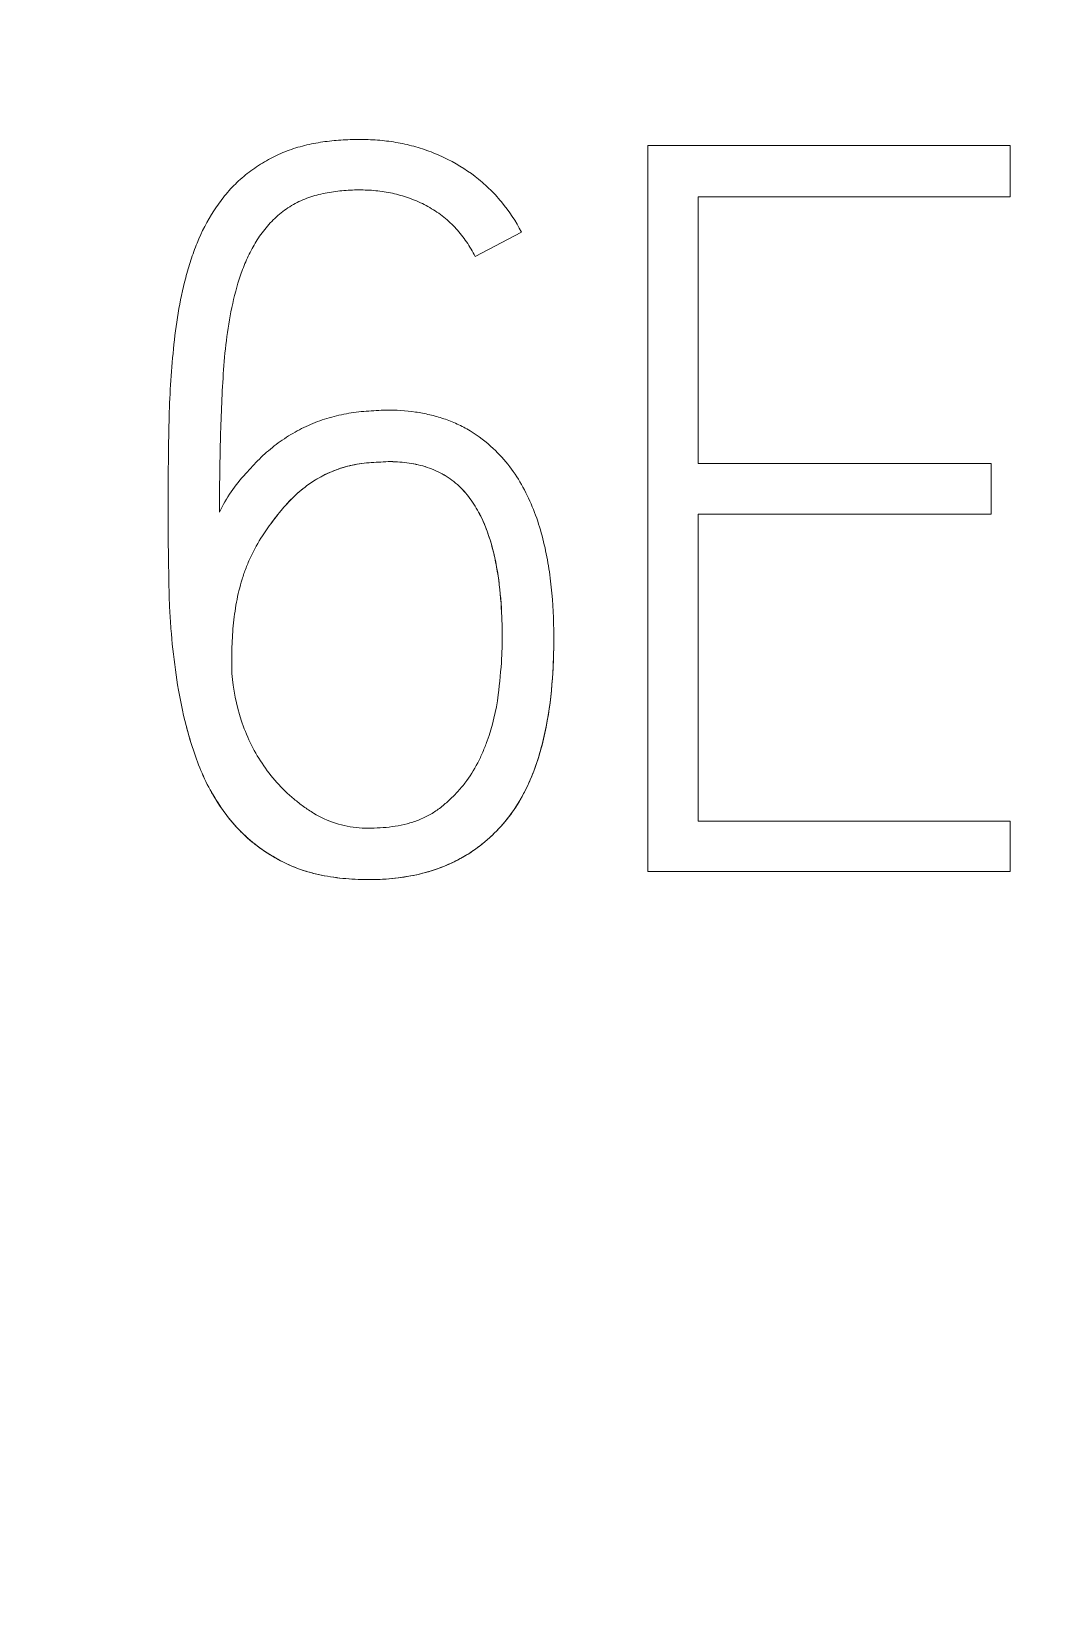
# Model space of a CAD drawing. Header units: millimetres. Extents: x 1359 to 3577, y 1333 to 3557.
# Drawn here: x 2571.471 to 2573.702, y 3321.262 to 3324.733 of the extents above; entities that cross this region are included whole.
import ezdxf

# ---------------------------------------------------------------- set-up
doc = ezdxf.new("R2010")
doc.units = ezdxf.units.MM
doc.set_wipeout_variables(frame=1)
doc.layers.add('000-PI-Oprema', color=30, linetype='Continuous', lineweight=5)
doc.layers.add('002-PI-Kabelska kanalica', color=150, linetype='Continuous')

# ---------------------------------------------------------------- blocks, each defined once
blk = doc.blocks.new('6ES7515-2AN03-0AB0')
blk.add_wipeout([(49766.6555, 38535.9127), (49836.4555, 38535.9127), (49836.4555, 38388.9127), (49766.6555, 38388.9127)])
at = {"layer": '000-PI-Oprema', "color": 0, "linetype": 'ByBlock', "lineweight": 0}
for p, q in [((49782.9098, 38530.3131), (49782.9098, 38528.7172)), ((49783.7064, 38530.3131), (49782.9098, 38530.3131)), ((49782.9098, 38530.3131), (49782.9098, 38528.7172)), ((49783.7064, 38530.3131), (49782.9098, 38530.3131)), ((49783.7064, 38530.1997), (49783.7064, 38530.3131)), ((49783.7064, 38530.1997), (49783.7064, 38530.3131)), ((49783.0208, 38529.6137), (49783.0208, 38530.1997)), ((49783.0208, 38530.1997), (49783.7064, 38530.1997)), ((49783.0208, 38529.6137), (49783.0208, 38530.1997)), ((49783.0208, 38530.1997), (49783.7064, 38530.1997)), ((49782.5302, 38530.0689), (49782.6322, 38530.1221)), ((49782.5302, 38530.0689), (49782.6322, 38530.1221)), ((49783.6646, 38529.6137), (49783.0208, 38529.6137)), ((49783.6646, 38529.6137), (49783.0208, 38529.6137)), ((49783.6646, 38529.5027), (49783.6646, 38529.6137)), ((49783.6646, 38529.5027), (49783.6646, 38529.6137)), ((49783.0208, 38528.8281), (49783.0208, 38529.5027)), ((49783.0208, 38529.5027), (49783.6646, 38529.5027)), ((49783.0208, 38528.8281), (49783.0208, 38529.5027)), ((49783.0208, 38529.5027), (49783.6646, 38529.5027)), ((49783.7064, 38528.8281), (49783.0208, 38528.8281)), ((49783.7064, 38528.8281), (49783.0208, 38528.8281)), ((49783.7064, 38528.7172), (49783.7064, 38528.8281)), ((49783.7064, 38528.7172), (49783.7064, 38528.8281)), ((49782.9098, 38528.7172), (49783.7064, 38528.7172)), ((49782.9098, 38528.7172), (49783.7064, 38528.7172))]:
    blk.add_line(p, q, dxfattribs=at)
for points, knots in [([(49782.6322, 38530.1221), (49782.6198, 38530.1461), (49782.6052, 38530.1684), (49782.5797, 38530.1993), (49782.5706, 38530.2092), (49782.5511, 38530.228), (49782.5409, 38530.2368), (49782.5089, 38530.2612), (49782.486, 38530.275), (49782.4493, 38530.2924), (49782.4368, 38530.2976), (49782.4115, 38530.3065), (49782.3858, 38530.3142), (49782.3593, 38530.3193), (49782.3326, 38530.3232), (49782.3191, 38530.3246), (49782.2922, 38530.3261), (49782.2788, 38530.3262), (49782.2521, 38530.3258), (49782.2387, 38530.3251), (49782.212, 38530.3228), (49782.1987, 38530.3212), (49782.1722, 38530.3167), (49782.1589, 38530.3138), (49782.1328, 38530.3066), (49782.1201, 38530.3023), (49782.0954, 38530.292), (49782.0834, 38530.2861), (49782.0599, 38530.2728), (49782.0485, 38530.2654), (49782.0269, 38530.2494), (49782.0064, 38530.2322), (49781.9883, 38530.2125), (49781.9713, 38530.1916), (49781.9634, 38530.1806), (49781.9416, 38530.147), (49781.9294, 38530.1233), (49781.9142, 38530.0861), (49781.9097, 38530.0734), (49781.9015, 38530.0479), (49781.8903, 38530.0094), (49781.8821, 38529.9706), (49781.8733, 38529.9184), (49781.8701, 38529.8922), (49781.862, 38529.8133), (49781.8589, 38529.7603), (49781.8576, 38529.7072)], [0, 0, 0, 0, 0.0625, 0.0625, 0.09375, 0.09375, 0.125, 0.125, 0.1875, 0.1875, 0.21875, 0.21875, 0.25, 0.28125, 0.28125, 0.3125, 0.3125, 0.34375, 0.34375, 0.375, 0.375, 0.40625, 0.40625, 0.4375, 0.4375, 0.46875, 0.46875, 0.5, 0.5, 0.53125, 0.53125, 0.5625, 0.59375, 0.59375, 0.625, 0.625, 0.6875, 0.6875, 0.71875, 0.71875, 0.75, 0.8125, 0.8125, 0.875, 0.875, 1, 1, 1, 1]), ([(49782.6322, 38530.1221), (49782.6198, 38530.1461), (49782.6052, 38530.1684), (49782.5797, 38530.1993), (49782.5706, 38530.2092), (49782.5511, 38530.228), (49782.5409, 38530.2368), (49782.5089, 38530.2612), (49782.486, 38530.275), (49782.4493, 38530.2924), (49782.4368, 38530.2976), (49782.4115, 38530.3065), (49782.3858, 38530.3142), (49782.3593, 38530.3193), (49782.3326, 38530.3232), (49782.3191, 38530.3246), (49782.2922, 38530.3261), (49782.2788, 38530.3262), (49782.2521, 38530.3258), (49782.2387, 38530.3251), (49782.212, 38530.3228), (49782.1987, 38530.3212), (49782.1722, 38530.3167), (49782.1589, 38530.3138), (49782.1328, 38530.3066), (49782.1201, 38530.3023), (49782.0954, 38530.292), (49782.0834, 38530.2861), (49782.0599, 38530.2728), (49782.0485, 38530.2654), (49782.0269, 38530.2494), (49782.0064, 38530.2322), (49781.9883, 38530.2125), (49781.9713, 38530.1916), (49781.9634, 38530.1806), (49781.9416, 38530.147), (49781.9294, 38530.1233), (49781.9142, 38530.0861), (49781.9097, 38530.0734), (49781.9015, 38530.0479), (49781.8903, 38530.0094), (49781.8821, 38529.9706), (49781.8733, 38529.9184), (49781.8701, 38529.8922), (49781.862, 38529.8133), (49781.8589, 38529.7603), (49781.8576, 38529.7072)], [0, 0, 0, 0, 0.0625, 0.0625, 0.09375, 0.09375, 0.125, 0.125, 0.1875, 0.1875, 0.21875, 0.21875, 0.25, 0.28125, 0.28125, 0.3125, 0.3125, 0.34375, 0.34375, 0.375, 0.375, 0.40625, 0.40625, 0.4375, 0.4375, 0.46875, 0.46875, 0.5, 0.5, 0.53125, 0.53125, 0.5625, 0.59375, 0.59375, 0.625, 0.625, 0.6875, 0.6875, 0.71875, 0.71875, 0.75, 0.8125, 0.8125, 0.875, 0.875, 1, 1, 1, 1]), ([(49781.9685, 38529.5072), (49781.9685, 38529.5563), (49781.9691, 38529.6054), (49781.9715, 38529.7035), (49781.9734, 38529.7525), (49781.9778, 38529.826), (49781.9797, 38529.8505), (49781.9854, 38529.8992), (49781.989, 38529.9235), (49781.9986, 38529.9716), (49782.0045, 38529.9956), (49782.0156, 38530.0305), (49782.0197, 38530.042), (49782.029, 38530.0644), (49782.0342, 38530.0754), (49782.0458, 38530.0968), (49782.0523, 38530.1072), (49782.0631, 38530.1223), (49782.067, 38530.1273), (49782.0749, 38530.1368), (49782.0791, 38530.1414), (49782.092, 38530.1548), (49782.1012, 38530.163), (49782.1162, 38530.1741), (49782.1215, 38530.1776), (49782.1322, 38530.184), (49782.1486, 38530.1927), (49782.1661, 38530.1991), (49782.184, 38530.2043), (49782.1901, 38530.2059), (49782.2023, 38530.2085), (49782.2084, 38530.2096), (49782.2268, 38530.2125), (49782.2391, 38530.2137), (49782.2638, 38530.2151), (49782.2762, 38530.2154), (49782.3011, 38530.2146), (49782.3136, 38530.2136), (49782.3381, 38530.2101), (49782.3623, 38530.2052), (49782.3858, 38530.1974), (49782.4089, 38530.1879), (49782.4201, 38530.1825), (49782.4415, 38530.1701), (49782.4517, 38530.1632), (49782.4663, 38530.1516), (49782.471, 38530.1475), (49782.4801, 38530.1389), (49782.4931, 38530.1257), (49782.5045, 38530.1112), (49782.5184, 38530.0908), (49782.5247, 38530.08), (49782.5302, 38530.0689)], [0, 0, 0, 0, 0.125, 0.125, 0.25, 0.25, 0.3125, 0.3125, 0.375, 0.375, 0.4375, 0.4375, 0.46875, 0.46875, 0.5, 0.5, 0.53125, 0.53125, 0.546875, 0.546875, 0.5625, 0.5625, 0.59375, 0.59375, 0.609375, 0.609375, 0.625, 0.65625, 0.65625, 0.671875, 0.671875, 0.6875, 0.6875, 0.71875, 0.71875, 0.75, 0.75, 0.78125, 0.78125, 0.8125, 0.84375, 0.84375, 0.875, 0.875, 0.90625, 0.90625, 0.921875, 0.921875, 0.9375, 0.96875, 0.96875, 1, 1, 1, 1]), ([(49781.9685, 38529.5072), (49781.9685, 38529.5563), (49781.9691, 38529.6054), (49781.9715, 38529.7035), (49781.9734, 38529.7525), (49781.9778, 38529.826), (49781.9797, 38529.8505), (49781.9854, 38529.8992), (49781.989, 38529.9235), (49781.9986, 38529.9716), (49782.0045, 38529.9956), (49782.0156, 38530.0305), (49782.0197, 38530.042), (49782.029, 38530.0644), (49782.0342, 38530.0754), (49782.0458, 38530.0968), (49782.0523, 38530.1072), (49782.0631, 38530.1223), (49782.067, 38530.1273), (49782.0749, 38530.1368), (49782.0791, 38530.1414), (49782.092, 38530.1548), (49782.1012, 38530.163), (49782.1162, 38530.1741), (49782.1215, 38530.1776), (49782.1322, 38530.184), (49782.1486, 38530.1927), (49782.1661, 38530.1991), (49782.184, 38530.2043), (49782.1901, 38530.2059), (49782.2023, 38530.2085), (49782.2084, 38530.2096), (49782.2268, 38530.2125), (49782.2391, 38530.2137), (49782.2638, 38530.2151), (49782.2762, 38530.2154), (49782.3011, 38530.2146), (49782.3136, 38530.2136), (49782.3381, 38530.2101), (49782.3623, 38530.2052), (49782.3858, 38530.1974), (49782.4089, 38530.1879), (49782.4201, 38530.1825), (49782.4415, 38530.1701), (49782.4517, 38530.1632), (49782.4663, 38530.1516), (49782.471, 38530.1475), (49782.4801, 38530.1389), (49782.4931, 38530.1257), (49782.5045, 38530.1112), (49782.5184, 38530.0908), (49782.5247, 38530.08), (49782.5302, 38530.0689)], [0, 0, 0, 0, 0.125, 0.125, 0.25, 0.25, 0.3125, 0.3125, 0.375, 0.375, 0.4375, 0.4375, 0.46875, 0.46875, 0.5, 0.5, 0.53125, 0.53125, 0.546875, 0.546875, 0.5625, 0.5625, 0.59375, 0.59375, 0.609375, 0.609375, 0.625, 0.65625, 0.65625, 0.671875, 0.671875, 0.6875, 0.6875, 0.71875, 0.71875, 0.75, 0.75, 0.78125, 0.78125, 0.8125, 0.84375, 0.84375, 0.875, 0.875, 0.90625, 0.90625, 0.921875, 0.921875, 0.9375, 0.96875, 0.96875, 1, 1, 1, 1]), ([(49782.3351, 38529.7315), (49782.3278, 38529.7311), (49782.3205, 38529.7306), (49782.3058, 38529.7298), (49782.2985, 38529.7294), (49782.2765, 38529.7278), (49782.2619, 38529.7261), (49782.2329, 38529.7208), (49782.2186, 38529.7174), (49782.1908, 38529.7088), (49782.1772, 38529.7037), (49782.1506, 38529.6918), (49782.1376, 38529.685), (49782.1124, 38529.6698), (49782.0885, 38529.6532), (49782.0666, 38529.634), (49782.0457, 38529.6137), (49782.0357, 38529.6029), (49782.0262, 38529.5917)], [0, 0, 0, 0, 0.0625, 0.0625, 0.125, 0.125, 0.25, 0.25, 0.375, 0.375, 0.5, 0.5, 0.625, 0.625, 0.75, 0.875, 0.875, 1, 1, 1, 1]), ([(49782.3351, 38529.7315), (49782.3278, 38529.7311), (49782.3205, 38529.7306), (49782.3058, 38529.7298), (49782.2985, 38529.7294), (49782.2765, 38529.7278), (49782.2619, 38529.7261), (49782.2329, 38529.7208), (49782.2186, 38529.7174), (49782.1908, 38529.7088), (49782.1772, 38529.7037), (49782.1506, 38529.6918), (49782.1376, 38529.685), (49782.1124, 38529.6698), (49782.0885, 38529.6532), (49782.0666, 38529.634), (49782.0457, 38529.6137), (49782.0357, 38529.6029), (49782.0262, 38529.5917)], [0, 0, 0, 0, 0.0625, 0.0625, 0.125, 0.125, 0.25, 0.25, 0.375, 0.375, 0.5, 0.5, 0.625, 0.625, 0.75, 0.875, 0.875, 1, 1, 1, 1]), ([(49782.57, 38529.647), (49782.5546, 38529.6618), (49782.5377, 38529.6748), (49782.5101, 38529.6913), (49782.5006, 38529.6963), (49782.4813, 38529.7052), (49782.4615, 38529.7129), (49782.4411, 38529.7187), (49782.4203, 38529.7236), (49782.4097, 38529.7256), (49782.3779, 38529.7302), (49782.3566, 38529.7315), (49782.3351, 38529.7315)], [0, 0, 0, 0, 0.25, 0.25, 0.375, 0.375, 0.5, 0.625, 0.625, 0.75, 0.75, 1, 1, 1, 1]), ([(49782.57, 38529.647), (49782.5546, 38529.6618), (49782.5377, 38529.6748), (49782.5101, 38529.6913), (49782.5006, 38529.6963), (49782.4813, 38529.7052), (49782.4615, 38529.7129), (49782.4411, 38529.7187), (49782.4203, 38529.7236), (49782.4097, 38529.7256), (49782.3779, 38529.7302), (49782.3566, 38529.7315), (49782.3351, 38529.7315)], [0, 0, 0, 0, 0.25, 0.25, 0.375, 0.375, 0.5, 0.625, 0.625, 0.75, 0.75, 1, 1, 1, 1]), ([(49781.8576, 38529.7072), (49781.8565, 38529.6463), (49781.8557, 38529.5855), (49781.8554, 38529.4638), (49781.8563, 38529.4029), (49781.8578, 38529.3269), (49781.8582, 38529.3117), (49781.8597, 38529.2814), (49781.8626, 38529.236), (49781.8675, 38529.1909), (49781.8755, 38529.131), (49781.8806, 38529.1012), (49781.8937, 38529.0422), (49781.9017, 38529.0128), (49781.9112, 38528.9838)], [0, 0, 0, 0, 0.25, 0.25, 0.5, 0.5, 0.5625, 0.5625, 0.625, 0.75, 0.75, 0.875, 0.875, 1, 1, 1, 1]), ([(49781.8576, 38529.7072), (49781.8565, 38529.6463), (49781.8557, 38529.5855), (49781.8554, 38529.4638), (49781.8563, 38529.4029), (49781.8578, 38529.3269), (49781.8582, 38529.3117), (49781.8597, 38529.2814), (49781.8626, 38529.236), (49781.8675, 38529.1909), (49781.8755, 38529.131), (49781.8806, 38529.1012), (49781.8937, 38529.0422), (49781.9017, 38529.0128), (49781.9112, 38528.9838)], [0, 0, 0, 0, 0.25, 0.25, 0.5, 0.5, 0.5625, 0.5625, 0.625, 0.75, 0.75, 0.875, 0.875, 1, 1, 1, 1]), ([(49781.9112, 38528.9838), (49781.9222, 38528.9492), (49781.9365, 38528.9164), (49781.9636, 38528.8702), (49781.9735, 38528.8552), (49781.9899, 38528.8336), (49781.9957, 38528.8265), (49782.0077, 38528.813), (49782.0265, 38528.7934), (49782.0474, 38528.7763), (49782.077, 38528.7555), (49782.0928, 38528.7462), (49782.1251, 38528.7298), (49782.1419, 38528.7232), (49782.1678, 38528.7153), (49782.1766, 38528.713), (49782.1943, 38528.709), (49782.2034, 38528.7073), (49782.2303, 38528.7031), (49782.2483, 38528.7013), (49782.2843, 38528.6995), (49782.3023, 38528.6994), (49782.3384, 38528.7009), (49782.3565, 38528.7026), (49782.3926, 38528.7081), (49782.428, 38528.7159), (49782.4619, 38528.7284), (49782.4867, 38528.74), (49782.4948, 38528.7442), (49782.5106, 38528.7531), (49782.5336, 38528.7675), (49782.5546, 38528.7844), (49782.5808, 38528.8093), (49782.5931, 38528.8229), (49782.6151, 38528.8514), (49782.6249, 38528.8665), (49782.6423, 38528.8981), (49782.65, 38528.9146), (49782.67, 38528.9649), (49782.6794, 38528.9994), (49782.6933, 38529.0697), (49782.6977, 38529.1057), (49782.7029, 38529.1772), (49782.7038, 38529.2129), (49782.7027, 38529.2843), (49782.7006, 38529.32), (49782.6942, 38529.3735), (49782.6915, 38529.3913), (49782.6847, 38529.4268), (49782.6806, 38529.4443), (49782.6709, 38529.4789), (49782.6653, 38529.496), (49782.652, 38529.5295), (49782.6443, 38529.546), (49782.6182, 38529.5934), (49782.5968, 38529.6221), (49782.57, 38529.647)], [0, 0, 0, 0, 0.0625, 0.0625, 0.09375, 0.09375, 0.109375, 0.109375, 0.125, 0.15625, 0.15625, 0.1875, 0.1875, 0.21875, 0.21875, 0.234375, 0.234375, 0.25, 0.25, 0.28125, 0.28125, 0.3125, 0.3125, 0.34375, 0.34375, 0.375, 0.40625, 0.40625, 0.421875, 0.421875, 0.4375, 0.46875, 0.46875, 0.5, 0.5, 0.53125, 0.53125, 0.5625, 0.5625, 0.625, 0.625, 0.6875, 0.6875, 0.75, 0.75, 0.8125, 0.8125, 0.84375, 0.84375, 0.875, 0.875, 0.90625, 0.90625, 0.9375, 0.9375, 1, 1, 1, 1]), ([(49781.9112, 38528.9838), (49781.9222, 38528.9492), (49781.9365, 38528.9164), (49781.9636, 38528.8702), (49781.9735, 38528.8552), (49781.9899, 38528.8336), (49781.9957, 38528.8265), (49782.0077, 38528.813), (49782.0265, 38528.7934), (49782.0474, 38528.7763), (49782.077, 38528.7555), (49782.0928, 38528.7462), (49782.1251, 38528.7298), (49782.1419, 38528.7232), (49782.1678, 38528.7153), (49782.1766, 38528.713), (49782.1943, 38528.709), (49782.2034, 38528.7073), (49782.2303, 38528.7031), (49782.2483, 38528.7013), (49782.2843, 38528.6995), (49782.3023, 38528.6994), (49782.3384, 38528.7009), (49782.3565, 38528.7026), (49782.3926, 38528.7081), (49782.428, 38528.7159), (49782.4619, 38528.7284), (49782.4867, 38528.74), (49782.4948, 38528.7442), (49782.5106, 38528.7531), (49782.5336, 38528.7675), (49782.5546, 38528.7844), (49782.5808, 38528.8093), (49782.5931, 38528.8229), (49782.6151, 38528.8514), (49782.6249, 38528.8665), (49782.6423, 38528.8981), (49782.65, 38528.9146), (49782.67, 38528.9649), (49782.6794, 38528.9994), (49782.6933, 38529.0697), (49782.6977, 38529.1057), (49782.7029, 38529.1772), (49782.7038, 38529.2129), (49782.7027, 38529.2843), (49782.7006, 38529.32), (49782.6942, 38529.3735), (49782.6915, 38529.3913), (49782.6847, 38529.4268), (49782.6806, 38529.4443), (49782.6709, 38529.4789), (49782.6653, 38529.496), (49782.652, 38529.5295), (49782.6443, 38529.546), (49782.6182, 38529.5934), (49782.5968, 38529.6221), (49782.57, 38529.647)], [0, 0, 0, 0, 0.0625, 0.0625, 0.09375, 0.09375, 0.109375, 0.109375, 0.125, 0.15625, 0.15625, 0.1875, 0.1875, 0.21875, 0.21875, 0.234375, 0.234375, 0.25, 0.25, 0.28125, 0.28125, 0.3125, 0.3125, 0.34375, 0.34375, 0.375, 0.40625, 0.40625, 0.421875, 0.421875, 0.4375, 0.46875, 0.46875, 0.5, 0.5, 0.53125, 0.53125, 0.5625, 0.5625, 0.625, 0.625, 0.6875, 0.6875, 0.75, 0.75, 0.8125, 0.8125, 0.84375, 0.84375, 0.875, 0.875, 0.90625, 0.90625, 0.9375, 0.9375, 1, 1, 1, 1]), ([(49782.0632, 38529.4552), (49782.0708, 38529.467), (49782.0829, 38529.4842), (49782.0958, 38529.5006), (49782.1046, 38529.5114), (49782.1091, 38529.5168), (49782.123, 38529.5324), (49782.1329, 38529.5423), (49782.1543, 38529.5608), (49782.1656, 38529.5693), (49782.1894, 38529.5841), (49782.2018, 38529.5906), (49782.2214, 38529.5988), (49782.2281, 38529.6013), (49782.2415, 38529.6056), (49782.2618, 38529.6113), (49782.2896, 38529.6155), (49782.3109, 38529.6165), (49782.325, 38529.6173), (49782.3321, 38529.6177), (49782.3392, 38529.6182)], [0, 0, 0, 0, 0.125, 0.1875, 0.1875, 0.25, 0.25, 0.375, 0.375, 0.5, 0.5, 0.625, 0.625, 0.6875, 0.6875, 0.75, 0.875, 0.9375, 0.9375, 1, 1, 1, 1]), ([(49782.3392, 38529.6182), (49782.3322, 38529.6178), (49782.3252, 38529.6174), (49782.3112, 38529.6165), (49782.3042, 38529.6162), (49782.2833, 38529.6145), (49782.2557, 38529.6104), (49782.229, 38529.6019), (49782.2093, 38529.5938), (49782.2028, 38529.5908), (49782.1903, 38529.5843), (49782.1719, 38529.5739), (49782.155, 38529.5614), (49782.139, 38529.5476), (49782.1337, 38529.5428), (49782.1237, 38529.5328), (49782.1188, 38529.5277), (49782.1095, 38529.5172), (49782.1049, 38529.5118), (49782.096, 38529.5009), (49782.083, 38529.4844), (49782.0709, 38529.4671), (49782.0632, 38529.4552)], [0, 0, 0, 0, 0.0625, 0.0625, 0.125, 0.125, 0.25, 0.375, 0.375, 0.4375, 0.4375, 0.5, 0.625, 0.625, 0.6875, 0.6875, 0.75, 0.75, 0.8125, 0.8125, 0.875, 1, 1, 1, 1]), ([(49782.0632, 38529.4552), (49782.0708, 38529.467), (49782.0829, 38529.4842), (49782.0958, 38529.5006), (49782.1046, 38529.5114), (49782.1091, 38529.5168), (49782.123, 38529.5324), (49782.1329, 38529.5423), (49782.1543, 38529.5608), (49782.1656, 38529.5693), (49782.1894, 38529.5841), (49782.2018, 38529.5906), (49782.2214, 38529.5988), (49782.2281, 38529.6013), (49782.2415, 38529.6056), (49782.2618, 38529.6113), (49782.2896, 38529.6155), (49782.3109, 38529.6165), (49782.325, 38529.6173), (49782.3321, 38529.6177), (49782.3392, 38529.6182)], [0, 0, 0, 0, 0.125, 0.1875, 0.1875, 0.25, 0.25, 0.375, 0.375, 0.5, 0.5, 0.625, 0.625, 0.6875, 0.6875, 0.75, 0.875, 0.9375, 0.9375, 1, 1, 1, 1]), ([(49782.3392, 38529.6182), (49782.3322, 38529.6178), (49782.3252, 38529.6174), (49782.3112, 38529.6165), (49782.3042, 38529.6162), (49782.2833, 38529.6145), (49782.2557, 38529.6104), (49782.229, 38529.6019), (49782.2093, 38529.5938), (49782.2028, 38529.5908), (49782.1903, 38529.5843), (49782.1719, 38529.5739), (49782.155, 38529.5614), (49782.139, 38529.5476), (49782.1337, 38529.5428), (49782.1237, 38529.5328), (49782.1188, 38529.5277), (49782.1095, 38529.5172), (49782.1049, 38529.5118), (49782.096, 38529.5009), (49782.083, 38529.4844), (49782.0709, 38529.4671), (49782.0632, 38529.4552)], [0, 0, 0, 0, 0.0625, 0.0625, 0.125, 0.125, 0.25, 0.375, 0.375, 0.4375, 0.4375, 0.5, 0.625, 0.625, 0.6875, 0.6875, 0.75, 0.75, 0.8125, 0.8125, 0.875, 1, 1, 1, 1]), ([(49782.3392, 38529.6182), (49782.353, 38529.6182), (49782.3666, 38529.6174), (49782.3936, 38529.6139), (49782.407, 38529.6111), (49782.4267, 38529.6051), (49782.4332, 38529.6028), (49782.4458, 38529.5975), (49782.4581, 38529.5917), (49782.4697, 38529.5844), (49782.4809, 38529.5765), (49782.4863, 38529.5722), (49782.5016, 38529.5586), (49782.5107, 38529.5484), (49782.5229, 38529.532), (49782.5268, 38529.5263), (49782.5339, 38529.5147), (49782.5372, 38529.5088), (49782.5466, 38529.4908), (49782.5519, 38529.4783), (49782.5613, 38529.4529), (49782.5653, 38529.4398), (49782.5756, 38529.4005), (49782.5802, 38529.3741), (49782.5867, 38529.3208), (49782.5885, 38529.2941), (49782.5898, 38529.2538), (49782.59, 38529.2403), (49782.5899, 38529.2133), (49782.5894, 38529.1998), (49782.5872, 38529.1594), (49782.5845, 38529.1325), (49782.581, 38529.1057)], [0, 0, 0, 0, 0.0625, 0.0625, 0.125, 0.125, 0.15625, 0.15625, 0.1875, 0.21875, 0.21875, 0.25, 0.25, 0.3125, 0.3125, 0.34375, 0.34375, 0.375, 0.375, 0.4375, 0.4375, 0.5, 0.5, 0.625, 0.625, 0.75, 0.75, 0.8125, 0.8125, 0.875, 0.875, 1, 1, 1, 1]), ([(49782.59, 38529.2301), (49782.59, 38529.2423), (49782.5898, 38529.2545), (49782.5886, 38529.2936), (49782.5867, 38529.3204), (49782.5819, 38529.3606), (49782.5799, 38529.374), (49782.575, 38529.4007), (49782.5721, 38529.4139), (49782.5619, 38529.453), (49782.553, 38529.4784), (49782.5373, 38529.5087), (49782.5339, 38529.5147), (49782.5268, 38529.5263), (49782.5191, 38529.5376), (49782.5105, 38529.5481), (49782.5014, 38529.5582), (49782.4965, 38529.5631), (49782.4812, 38529.5769), (49782.4701, 38529.5847), (49782.4462, 38529.5978), (49782.4333, 38529.6031), (49782.4072, 38529.6111), (49782.3939, 38529.6138), (49782.3668, 38529.6174), (49782.353, 38529.6182), (49782.3392, 38529.6182)], [0, 0, 0, 0, 0.070596, 0.070596, 0.225497, 0.225497, 0.302947, 0.302947, 0.380397, 0.380397, 0.535298, 0.535298, 0.574023, 0.574023, 0.612748, 0.651473, 0.651473, 0.690199, 0.690199, 0.767649, 0.767649, 0.845099, 0.845099, 0.92255, 0.92255, 1, 1, 1, 1]), ([(49782.3392, 38529.6182), (49782.353, 38529.6182), (49782.3666, 38529.6174), (49782.3936, 38529.6139), (49782.407, 38529.6111), (49782.4267, 38529.6051), (49782.4332, 38529.6028), (49782.4458, 38529.5975), (49782.4581, 38529.5917), (49782.4697, 38529.5844), (49782.4809, 38529.5765), (49782.4863, 38529.5722), (49782.5016, 38529.5586), (49782.5107, 38529.5484), (49782.5229, 38529.532), (49782.5268, 38529.5263), (49782.5339, 38529.5147), (49782.5372, 38529.5088), (49782.5466, 38529.4908), (49782.5519, 38529.4783), (49782.5613, 38529.4529), (49782.5653, 38529.4398), (49782.5756, 38529.4005), (49782.5802, 38529.3741), (49782.5867, 38529.3208), (49782.5885, 38529.2941), (49782.5898, 38529.2538), (49782.59, 38529.2403), (49782.5899, 38529.2133), (49782.5894, 38529.1998), (49782.5872, 38529.1594), (49782.5845, 38529.1325), (49782.581, 38529.1057)], [0, 0, 0, 0, 0.0625, 0.0625, 0.125, 0.125, 0.15625, 0.15625, 0.1875, 0.21875, 0.21875, 0.25, 0.25, 0.3125, 0.3125, 0.34375, 0.34375, 0.375, 0.375, 0.4375, 0.4375, 0.5, 0.5, 0.625, 0.625, 0.75, 0.75, 0.8125, 0.8125, 0.875, 0.875, 1, 1, 1, 1]), ([(49782.59, 38529.2301), (49782.59, 38529.2423), (49782.5898, 38529.2545), (49782.5886, 38529.2936), (49782.5867, 38529.3204), (49782.5819, 38529.3606), (49782.5799, 38529.374), (49782.575, 38529.4007), (49782.5721, 38529.4139), (49782.5619, 38529.453), (49782.553, 38529.4784), (49782.5373, 38529.5087), (49782.5339, 38529.5147), (49782.5268, 38529.5263), (49782.5191, 38529.5376), (49782.5105, 38529.5481), (49782.5014, 38529.5582), (49782.4965, 38529.5631), (49782.4812, 38529.5769), (49782.4701, 38529.5847), (49782.4462, 38529.5978), (49782.4333, 38529.6031), (49782.4072, 38529.6111), (49782.3939, 38529.6138), (49782.3668, 38529.6174), (49782.353, 38529.6182), (49782.3392, 38529.6182)], [0, 0, 0, 0, 0.070596, 0.070596, 0.225497, 0.225497, 0.302947, 0.302947, 0.380397, 0.380397, 0.535298, 0.535298, 0.574023, 0.574023, 0.612748, 0.651473, 0.651473, 0.690199, 0.690199, 0.767649, 0.767649, 0.845099, 0.845099, 0.92255, 0.92255, 1, 1, 1, 1]), ([(49782.0262, 38529.5917), (49782.0145, 38529.5792), (49782.0038, 38529.5658), (49781.9844, 38529.5375), (49781.9759, 38529.5226), (49781.9685, 38529.5072)], [0, 0, 0, 0, 0.5, 0.5, 1, 1, 1, 1]), ([(49782.0262, 38529.5917), (49782.0145, 38529.5792), (49782.0038, 38529.5658), (49781.9844, 38529.5375), (49781.9759, 38529.5226), (49781.9685, 38529.5072)], [0, 0, 0, 0, 0.5, 0.5, 1, 1, 1, 1]), ([(49782.0165, 38529.05), (49782.0053, 38529.0837), (49781.9982, 38529.1179), (49781.9955, 38529.1612), (49781.9953, 38529.1698), (49781.9954, 38529.1873), (49781.9955, 38529.196), (49781.9962, 38529.2222), (49781.9972, 38529.2398), (49782.0004, 38529.2747), (49782.0028, 38529.292), (49782.0091, 38529.3261), (49782.0131, 38529.3431), (49782.0208, 38529.3681), (49782.0237, 38529.3763), (49782.0301, 38529.3927), (49782.0336, 38529.4009), (49782.0448, 38529.4249), (49782.0534, 38529.4404), (49782.0632, 38529.4552)], [0, 0, 0, 0, 0.25, 0.25, 0.3125, 0.3125, 0.375, 0.375, 0.5, 0.5, 0.625, 0.625, 0.75, 0.75, 0.8125, 0.8125, 0.875, 0.875, 1, 1, 1, 1]), ([(49782.0165, 38529.05), (49782.0053, 38529.0837), (49781.9982, 38529.1179), (49781.9955, 38529.1612), (49781.9953, 38529.1698), (49781.9954, 38529.1873), (49781.9955, 38529.196), (49781.9962, 38529.2222), (49781.9972, 38529.2398), (49782.0004, 38529.2747), (49782.0028, 38529.292), (49782.0091, 38529.3261), (49782.0131, 38529.3431), (49782.0208, 38529.3681), (49782.0237, 38529.3763), (49782.0301, 38529.3927), (49782.0336, 38529.4009), (49782.0448, 38529.4249), (49782.0534, 38529.4404), (49782.0632, 38529.4552)], [0, 0, 0, 0, 0.25, 0.25, 0.3125, 0.3125, 0.375, 0.375, 0.5, 0.5, 0.625, 0.625, 0.75, 0.75, 0.8125, 0.8125, 0.875, 0.875, 1, 1, 1, 1]), ([(49782.7034, 38529.23), (49782.7034, 38529.2007), (49782.7025, 38529.1714), (49782.6978, 38529.1067), (49782.6935, 38529.0712), (49782.6832, 38529.0182), (49782.679, 38529.0005), (49782.6692, 38528.9658), (49782.6635, 38528.9487), (49782.6536, 38528.9236), (49782.65, 38528.9153), (49782.6423, 38528.8989), (49782.6382, 38528.8907), (49782.6251, 38528.8669), (49782.6154, 38528.8518), (49782.5936, 38528.8234), (49782.5816, 38528.8101), (49782.5619, 38528.7914), (49782.5551, 38528.7853), (49782.5409, 38528.7738), (49782.5192, 38528.7576), (49782.4957, 38528.7442), (49782.463, 38528.7289), (49782.4457, 38528.7224), (49782.3935, 38528.707), (49782.3578, 38528.7018), (49782.3032, 38528.6994), (49782.285, 38528.6995), (49782.2488, 38528.7013), (49782.2308, 38528.703), (49782.2039, 38528.7072), (49782.195, 38528.7089), (49782.1772, 38528.7129), (49782.1683, 38528.7152), (49782.1422, 38528.7231), (49782.1254, 38528.7297), (49782.0932, 38528.746), (49782.0776, 38528.7552), (49782.0477, 38528.7761), (49782.0337, 38528.7875), (49782.0078, 38528.8124), (49781.9958, 38528.8259), (49781.9738, 38528.8548), (49781.9638, 38528.8699), (49781.9366, 38528.9163), (49781.9222, 38528.9492), (49781.9112, 38528.9838)], [0, 0, 0, 0, 0.069649, 0.069649, 0.154227, 0.154227, 0.196515, 0.196515, 0.238804, 0.238804, 0.259948, 0.259948, 0.281093, 0.281093, 0.323381, 0.323381, 0.36567, 0.36567, 0.386814, 0.386814, 0.407959, 0.450247, 0.450247, 0.492536, 0.492536, 0.577113, 0.577113, 0.619402, 0.619402, 0.661691, 0.661691, 0.682835, 0.682835, 0.703979, 0.703979, 0.746268, 0.746268, 0.788557, 0.788557, 0.830845, 0.830845, 0.873134, 0.873134, 0.915423, 0.915423, 1, 1, 1, 1]), ([(49782.7034, 38529.23), (49782.7034, 38529.2007), (49782.7025, 38529.1714), (49782.6978, 38529.1067), (49782.6935, 38529.0712), (49782.6832, 38529.0182), (49782.679, 38529.0005), (49782.6692, 38528.9658), (49782.6635, 38528.9487), (49782.6536, 38528.9236), (49782.65, 38528.9153), (49782.6423, 38528.8989), (49782.6382, 38528.8907), (49782.6251, 38528.8669), (49782.6154, 38528.8518), (49782.5936, 38528.8234), (49782.5816, 38528.8101), (49782.5619, 38528.7914), (49782.5551, 38528.7853), (49782.5409, 38528.7738), (49782.5192, 38528.7576), (49782.4957, 38528.7442), (49782.463, 38528.7289), (49782.4457, 38528.7224), (49782.3935, 38528.707), (49782.3578, 38528.7018), (49782.3032, 38528.6994), (49782.285, 38528.6995), (49782.2488, 38528.7013), (49782.2308, 38528.703), (49782.2039, 38528.7072), (49782.195, 38528.7089), (49782.1772, 38528.7129), (49782.1683, 38528.7152), (49782.1422, 38528.7231), (49782.1254, 38528.7297), (49782.0932, 38528.746), (49782.0776, 38528.7552), (49782.0477, 38528.7761), (49782.0337, 38528.7875), (49782.0078, 38528.8124), (49781.9958, 38528.8259), (49781.9738, 38528.8548), (49781.9638, 38528.8699), (49781.9366, 38528.9163), (49781.9222, 38528.9492), (49781.9112, 38528.9838)], [0, 0, 0, 0, 0.069649, 0.069649, 0.154227, 0.154227, 0.196515, 0.196515, 0.238804, 0.238804, 0.259948, 0.259948, 0.281093, 0.281093, 0.323381, 0.323381, 0.36567, 0.36567, 0.386814, 0.386814, 0.407959, 0.450247, 0.450247, 0.492536, 0.492536, 0.577113, 0.577113, 0.619402, 0.619402, 0.661691, 0.661691, 0.682835, 0.682835, 0.703979, 0.703979, 0.746268, 0.746268, 0.788557, 0.788557, 0.830845, 0.830845, 0.873134, 0.873134, 0.915423, 0.915423, 1, 1, 1, 1]), ([(49782.581, 38529.1057), (49782.5768, 38529.0707), (49782.5687, 38529.037), (49782.5539, 38528.9961), (49782.5507, 38528.988), (49782.5438, 38528.972), (49782.5401, 38528.964), (49782.528, 38528.9405), (49782.5139, 38528.9184), (49782.497, 38528.8983), (49782.4851, 38528.8853), (49782.4788, 38528.8791), (49782.4658, 38528.8672), (49782.4591, 38528.8615), (49782.4451, 38528.8509), (49782.4378, 38528.8461), (49782.4223, 38528.8376), (49782.4141, 38528.8338), (49782.3977, 38528.8274), (49782.3893, 38528.8247), (49782.3637, 38528.818), (49782.346, 38528.8153), (49782.3196, 38528.8132), (49782.3108, 38528.8128), (49782.2932, 38528.8126), (49782.2845, 38528.8128), (49782.2669, 38528.8142), (49782.2582, 38528.8154), (49782.2407, 38528.8188), (49782.232, 38528.821), (49782.2067, 38528.8291), (49782.1907, 38528.8364), (49782.1679, 38528.8502), (49782.1605, 38528.8552), (49782.1461, 38528.8656), (49782.1251, 38528.8817), (49782.1062, 38528.9001), (49782.0827, 38528.9264), (49782.0718, 38528.9406), (49782.0426, 38528.9846), (49782.0274, 38529.0162), (49782.0165, 38529.05)], [0, 0, 0, 0, 0.125, 0.125, 0.15625, 0.15625, 0.1875, 0.1875, 0.25, 0.28125, 0.28125, 0.3125, 0.3125, 0.34375, 0.34375, 0.375, 0.375, 0.40625, 0.40625, 0.4375, 0.4375, 0.5, 0.5, 0.53125, 0.53125, 0.5625, 0.5625, 0.59375, 0.59375, 0.625, 0.625, 0.6875, 0.6875, 0.71875, 0.71875, 0.75, 0.8125, 0.8125, 0.875, 0.875, 1, 1, 1, 1]), ([(49782.581, 38529.1057), (49782.5768, 38529.0707), (49782.5687, 38529.037), (49782.5539, 38528.9961), (49782.5507, 38528.988), (49782.5438, 38528.972), (49782.5401, 38528.964), (49782.528, 38528.9405), (49782.5139, 38528.9184), (49782.497, 38528.8983), (49782.4851, 38528.8853), (49782.4788, 38528.8791), (49782.4658, 38528.8672), (49782.4591, 38528.8615), (49782.4451, 38528.8509), (49782.4378, 38528.8461), (49782.4223, 38528.8376), (49782.4141, 38528.8338), (49782.3977, 38528.8274), (49782.3893, 38528.8247), (49782.3637, 38528.818), (49782.346, 38528.8153), (49782.3196, 38528.8132), (49782.3108, 38528.8128), (49782.2932, 38528.8126), (49782.2845, 38528.8128), (49782.2669, 38528.8142), (49782.2582, 38528.8154), (49782.2407, 38528.8188), (49782.232, 38528.821), (49782.2067, 38528.8291), (49782.1907, 38528.8364), (49782.1679, 38528.8502), (49782.1605, 38528.8552), (49782.1461, 38528.8656), (49782.1251, 38528.8817), (49782.1062, 38528.9001), (49782.0827, 38528.9264), (49782.0718, 38528.9406), (49782.0426, 38528.9846), (49782.0274, 38529.0162), (49782.0165, 38529.05)], [0, 0, 0, 0, 0.125, 0.125, 0.15625, 0.15625, 0.1875, 0.1875, 0.25, 0.28125, 0.28125, 0.3125, 0.3125, 0.34375, 0.34375, 0.375, 0.375, 0.40625, 0.40625, 0.4375, 0.4375, 0.5, 0.5, 0.53125, 0.53125, 0.5625, 0.5625, 0.59375, 0.59375, 0.625, 0.625, 0.6875, 0.6875, 0.71875, 0.71875, 0.75, 0.8125, 0.8125, 0.875, 0.875, 1, 1, 1, 1])]:
    blk.add_open_spline(points, degree=3, knots=knots, dxfattribs=at)
blk.add_open_spline([(49781.9112, 38528.9838), (49781.9056, 38529.0008), (49781.9005, 38529.018), (49781.896, 38529.0353)], degree=3, dxfattribs=at)
blk.add_open_spline([(49781.9112, 38528.9838), (49781.9056, 38529.0008), (49781.9005, 38529.018), (49781.896, 38529.0353)], degree=3, dxfattribs=at)

msp = doc.modelspace()

# ---------------------------------------------------------------- block references
at = {"layer": '002-PI-Kabelska kanalica', "color": 0, "linetype": 'ByBlock', "lineweight": 0}
msp.add_blockref('6ES7515-2AN03-0AB0', (-47210.0843, -35205.8297), dxfattribs=at)

doc.saveas('drawing.dxf')
